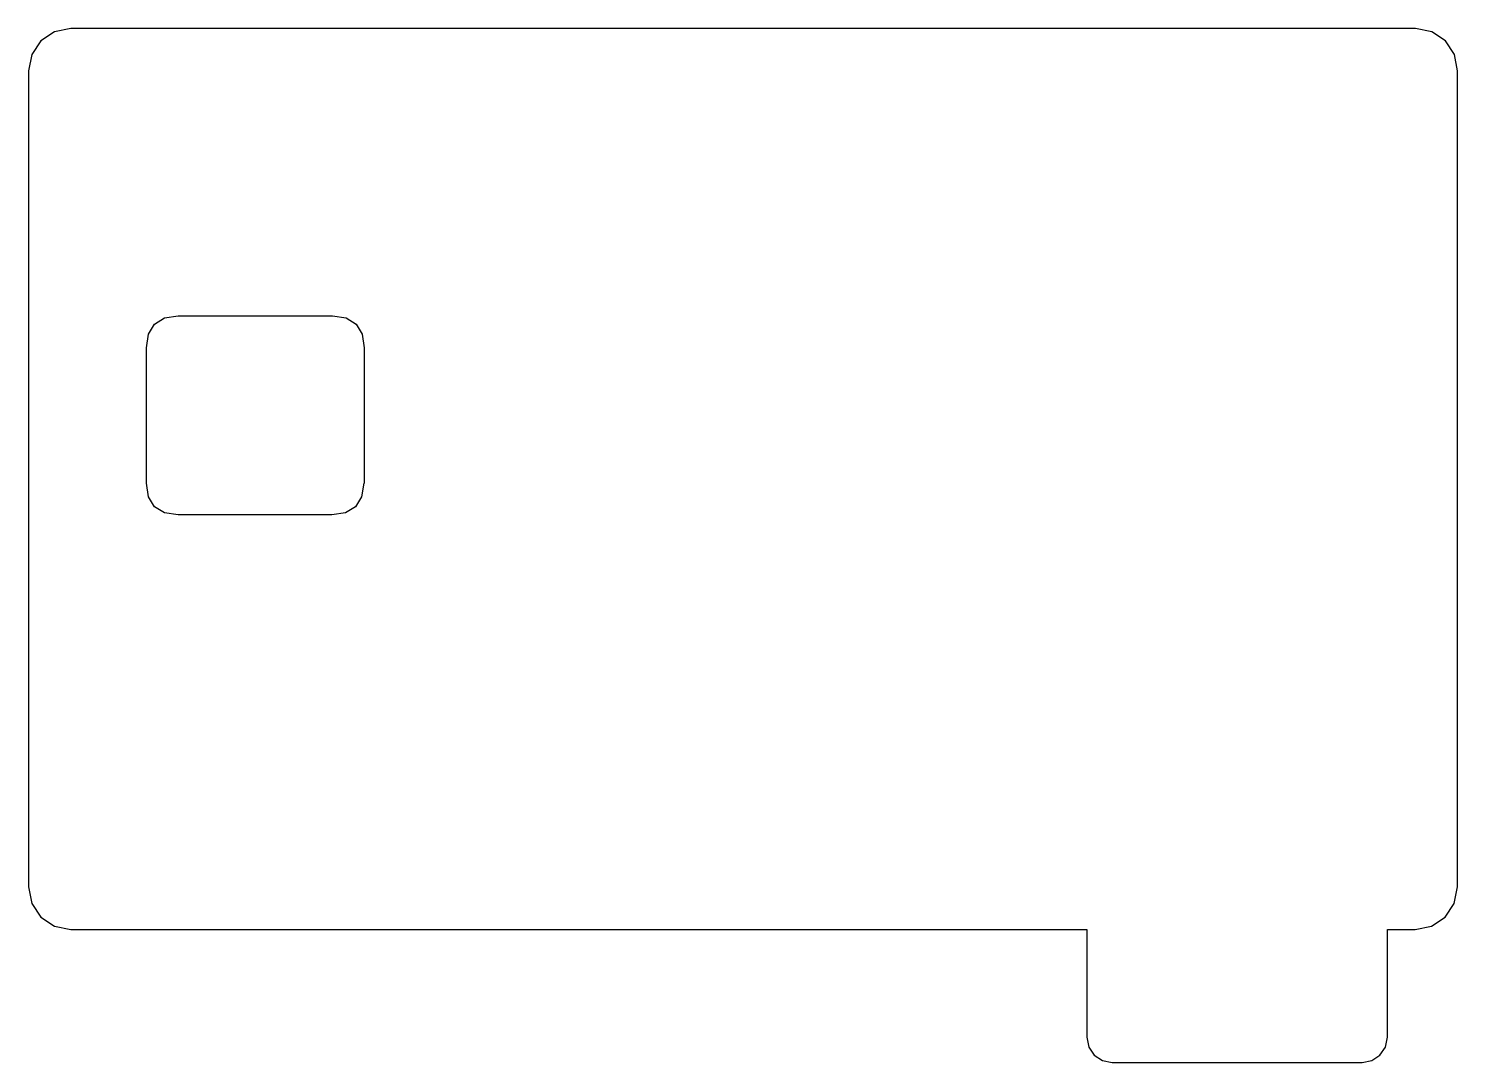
# Model space of a CAD drawing. Extents: x 0 to 64.2, y 0 to 46.5.
import ezdxf

# ---------------------------------------------------------------- set-up
doc = ezdxf.new("R2010")
doc.units = 0

msp = doc.modelspace()

# ---------------------------------------------------------------- linework, layer by layer
at = {"layer": 'Layer 1'}
for p, q in [((1.160859, 46.338467), (0.555625, 45.931663)), ((1.905, 46.4873), (1.160859, 46.338467)), ((62.3093, 46.4873), (1.905, 46.4873)), ((63.041875, 46.338467), (62.3093, 46.4873)), ((62.3093, 46.4873), (62.3093, 46.4873)), ((63.64545, 45.931663), (63.041875, 46.338467)), ((0.555625, 45.931663), (0.148828, 45.326427)), ((64.050575, 45.326427), (63.64545, 45.931663)), ((0.148828, 45.326427), (0, 44.5823)), ((64.1878, 44.5823), (64.050575, 45.326427)), ((0, 44.5823), (0, 7.9111)), ((64.1878, 7.9111), (64.1878, 44.5823)), ((5.658769, 33.20854), (6.106494, 33.482632)), ((6.106494, 33.482632), (6.72041, 33.57565)), ((6.72041, 33.57565), (13.6525, 33.5756)), ((13.6525, 33.5756), (14.266415, 33.482582)), ((14.266415, 33.482582), (14.71414, 33.208491)), ((5.29166, 32.1469), (5.384678, 32.760815)), ((5.384678, 32.760815), (5.658769, 33.20854)), ((14.71414, 33.208491), (14.988232, 32.760766)), ((14.988232, 32.760766), (15.08125, 32.14685)), ((5.29166, 26.06145), (5.29166, 32.1469)), ((15.08125, 32.14685), (15.0812, 26.0615)), ((5.384678, 25.447534), (5.29166, 26.06145)), ((15.0548, 26.0615), (14.961782, 25.447585)), ((15.0812, 26.0615), (15.0548, 26.0615)), ((5.65877, 24.999809), (5.384678, 25.447534)), ((14.961782, 25.447585), (14.687691, 24.99986)), ((6.106494, 24.725718), (5.65877, 24.999809)), ((6.72041, 24.6327), (6.106494, 24.725718)), ((13.62605, 24.63275), (6.72041, 24.6327)), ((14.239966, 24.725768), (13.62605, 24.63275)), ((14.687691, 24.99986), (14.239966, 24.725768)), ((0, 7.9111), (0.148828, 7.166961)), ((64.038971, 7.166959), (64.1878, 7.9111)), ((0.148828, 7.166961), (0.555625, 6.561726)), ((63.632174, 6.561725), (64.038971, 7.166959)), ((0.555625, 6.561726), (1.160859, 6.154929)), ((63.026939, 6.154928), (63.632174, 6.561725)), ((1.160859, 6.154929), (1.905, 6.0061)), ((1.905, 6.0061), (47.5456, 6.0061)), ((47.5456, 6.0061), (47.5456, 1.16423)), ((61.03931, 1.164235), (61.0393, 6.0061)), ((61.0393, 6.0061), (62.2828, 6.0061)), ((62.2828, 6.0061), (63.026939, 6.154928)), ((47.5456, 1.16423), (47.63407, 0.718573)), ((47.63407, 0.718573), (47.876329, 0.35725)), ((60.70858, 0.357254), (60.95084, 0.718577)), ((60.95084, 0.718577), (61.03931, 1.164235)), ((47.876329, 0.35725), (48.237651, 0.11499)), ((48.237651, 0.11499), (48.68331, 0.02652)), ((48.68331, 0.02652), (59.9016, 0.026525)), ((59.9016, 0.026525), (60.347257, 0.114995)), ((60.347257, 0.114995), (60.70858, 0.357254))]:
    msp.add_line(p, q, dxfattribs=at)

doc.saveas('drawing.dxf')
